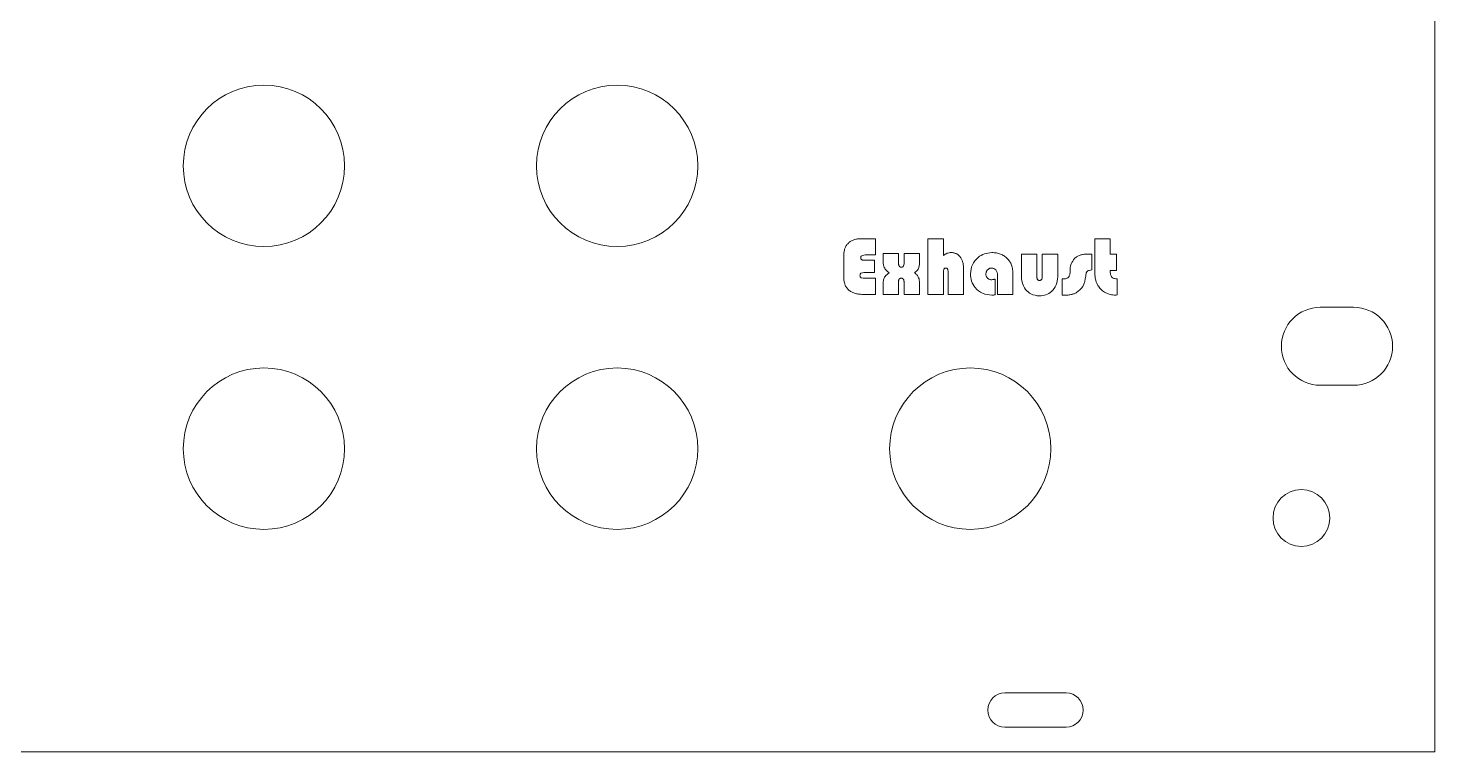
# Model space of a CAD drawing. Header units: millimetres. Extents: x 105 to 587, y 116 to 246.
# Drawn here: x 460.7 to 587.2, y 116.4 to 181.4 of the extents above; entities that cross this region are included whole.
import ezdxf

# ---------------------------------------------------------------- set-up
doc = ezdxf.new("R2010")
doc.units = ezdxf.units.MM

msp = doc.modelspace()

# ---------------------------------------------------------------- linework, layer by layer
at = {"color": 7, "linetype": 'Continuous', "lineweight": 15}
for p, q in [((587.18, 116.43), (587.18, 246.43)), ((535.64, 162.52), (536.89, 162.52)), ((536.89, 162.52), (536.89, 161.06)), ((541.61, 162.52), (543, 162.52)), ((541.61, 157.52), (541.61, 162.52)), ((543, 162.52), (543, 161.02)), ((556.61, 162.52), (558, 162.52)), ((556.61, 159.52), (556.61, 162.52)), ((558, 162.52), (558, 161.13)), ((534.04, 159.08), (534.04, 160.99)), ((536.89, 161.06), (535.98, 161.06)), ((537.58, 161.2), (538.97, 161.2)), ((537.58, 160.45), (537.58, 161.2)), ((538.97, 161.2), (538.97, 160.27)), ((539.46, 161.2), (540.85, 161.2)), ((539.46, 160.27), (539.46, 161.2)), ((540.85, 161.2), (540.85, 160.39)), ((550.01, 161.13), (551.4, 161.13)), ((550.01, 159.2), (550.01, 161.13)), ((551.4, 161.13), (551.4, 159.06)), ((551.89, 161.13), (553.28, 161.13)), ((551.89, 159.06), (551.89, 161.13)), ((553.28, 161.13), (553.28, 159.09)), ((555.92, 161.13), (556.33, 161.13)), ((556.33, 161.13), (556.33, 159.71)), ((558, 161.13), (558.56, 161.13)), ((558.56, 161.13), (558.56, 159.67)), ((536.82, 159.47), (535.86, 159.47)), ((536.01, 160.58), (536.82, 160.58)), ((536.82, 160.58), (536.82, 159.47)), ((543, 159.52), (543, 157.52)), ((543.42, 157.52), (543.42, 159.47)), ((544.81, 159.85), (544.81, 157.52)), ((558.56, 159.67), (558, 159.67)), ((535.92, 158.98), (536.89, 158.98)), ((536.89, 158.98), (536.89, 157.52)), ((537.58, 157.52), (537.58, 158.5)), ((538.97, 158.68), (538.97, 157.52)), ((539.46, 157.52), (539.46, 158.63)), ((540.85, 158.55), (540.85, 157.52)), ((547.65, 158.9), (547.65, 157.47)), ((547.86, 157.52), (547.86, 159.23)), ((549.25, 159.33), (549.25, 157.52)), ((553.69, 158.91), (553.76, 158.91)), ((553.69, 157.45), (553.69, 158.91)), ((558.63, 158.91), (558.63, 157.47)), ((536.89, 157.52), (535.76, 157.52)), ((538.97, 157.52), (537.58, 157.52)), ((540.85, 157.52), (539.46, 157.52)), ((543, 157.52), (541.61, 157.52)), ((544.81, 157.52), (543.42, 157.52)), ((549.25, 157.52), (547.86, 157.52)), ((553.89, 157.45), (553.69, 157.45)), ((579.88, 156.36), (576.88, 156.36)), ((576.88, 149.36), (579.88, 149.36)), ((554.03, 121.72), (548.53, 121.72)), ((548.53, 118.65), (554.03, 118.65)), ((104.58, 116.43), (587.18, 116.43))]:
    msp.add_line(p, q, dxfattribs=at)
for centre, radius in [((481.92, 169.06), 7.25), ((513.67, 169.06), 7.25), ((481.92, 143.66), 7.25), ((513.67, 143.66), 7.25), ((545.42, 143.66), 7.25), ((575.18, 137.43), 2.55)]:
    msp.add_circle(centre, radius, dxfattribs=at)
for centre, radius, start, end in [((576.88, 152.86), 3.5, 90, 270), ((579.88, 152.86), 3.5, 270, 90), ((548.53, 120.18), 1.54, 90, 270), ((554.03, 120.18), 1.54, 270, 90)]:
    msp.add_arc(centre, radius, start, end, dxfattribs=at)
for points, knots in [([(534.04, 160.99), (534.04, 161.05), (534.05, 161.17), (534.07, 161.33), (534.1, 161.49), (534.14, 161.64), (534.2, 161.77), (534.27, 161.9), (534.36, 162.02), (534.46, 162.12), (534.57, 162.22), (534.69, 162.3), (534.82, 162.37), (534.96, 162.42), (535.12, 162.47), (535.28, 162.5), (535.45, 162.52), (535.57, 162.52), (535.64, 162.52)], [0, 0, 0, 0, 0.070532, 0.137149, 0.200755, 0.261892, 0.320772, 0.378699, 0.435608, 0.492827, 0.550189, 0.608118, 0.667309, 0.727854, 0.791231, 0.857296, 0.926443, 1, 1, 1, 1]), ([(535.98, 161.06), (535.89, 161.06), (535.75, 161.06), (535.62, 160.97), (535.57, 160.89), (535.57, 160.85), (535.57, 160.82)], [0, 0, 0, 0, 0.500084, 0.749261, 0.874392, 1, 1, 1, 1]), ([(535.57, 160.82), (535.57, 160.8), (535.57, 160.75), (535.6, 160.68), (535.65, 160.63), (535.79, 160.58), (535.91, 160.58), (536.01, 160.58)], [0, 0, 0, 0, 0.125241, 0.250156, 0.375082, 0.500234, 1, 1, 1, 1]), ([(543, 161.02), (543.06, 161.06), (543.16, 161.13), (543.34, 161.21), (543.51, 161.26), (543.63, 161.27), (543.68, 161.27)], [0.0000134, 0.0000134, 0.0000134, 0.0000134, 0.2742197, 0.5279345, 0.7684649, 1, 1, 1, 1]), ([(543.68, 161.27), (543.72, 161.27), (543.81, 161.27), (543.93, 161.25), (544.04, 161.22), (544.15, 161.18), (544.25, 161.12), (544.34, 161.06), (544.43, 160.98), (544.5, 160.89), (544.58, 160.79), (544.64, 160.68), (544.69, 160.56), (544.73, 160.44), (544.77, 160.3), (544.79, 160.16), (544.8, 160.01), (544.81, 159.91), (544.81, 159.85)], [0, 0, 0, 0, 0.061893, 0.121123, 0.177998, 0.234006, 0.289332, 0.345081, 0.401678, 0.460576, 0.520908, 0.582242, 0.64473, 0.709941, 0.777531, 0.847786, 0.922175, 1, 1, 1, 1]), ([(545.43, 159.36), (545.46, 159.64), (545.53, 160.21), (546.05, 160.83), (546.67, 161.21), (547.12, 161.25), (547.34, 161.27)], [0, 0, 0, 0, 0.2796167, 0.5593003, 0.7795729, 1, 1, 1, 1]), ([(547.34, 161.27), (547.41, 161.27), (547.55, 161.27), (547.76, 161.24), (547.95, 161.2), (548.13, 161.14), (548.3, 161.07), (548.46, 160.98), (548.61, 160.87), (548.74, 160.75), (548.86, 160.62), (548.97, 160.47), (549.05, 160.31), (549.13, 160.13), (549.18, 159.95), (549.22, 159.75), (549.25, 159.54), (549.25, 159.4), (549.25, 159.33)], [0, 0, 0, 0, 0.069967, 0.136814, 0.200413, 0.26186, 0.321645, 0.38034, 0.438455, 0.497134, 0.555863, 0.614633, 0.673597, 0.734076, 0.796195, 0.861097, 0.928641, 1, 1, 1, 1]), ([(554.39, 159.52), (554.39, 159.78), (554.39, 160.24), (554.68, 160.59), (554.8, 160.74)], [0, 0, 0, 0, 0.562342, 1, 1, 1, 1]), ([(554.8, 160.74), (554.84, 160.78), (554.9, 160.84), (555.02, 160.92), (555.15, 160.98), (555.28, 161.04), (555.43, 161.08), (555.58, 161.11), (555.75, 161.13), (555.86, 161.13), (555.92, 161.13)], [0.0000061, 0.0000061, 0.0000061, 0.0000061, 0.1147823, 0.2301487, 0.3470173, 0.4666167, 0.5905984, 0.720945, 0.8567749, 1, 1, 1, 1]), ([(535.86, 159.47), (535.77, 159.46), (535.67, 159.46), (535.56, 159.4), (535.51, 159.33), (535.5, 159.26), (535.5, 159.22)], [0, 0, 0, 0, 0.49964, 0.625093, 0.750316, 1, 1, 1, 1]), ([(538.14, 159.46), (538.05, 159.52), (537.87, 159.65), (537.62, 159.98), (537.6, 160.27), (537.58, 160.45)], [0, 0, 0, 0, 0.281002, 0.56102, 1, 1, 1, 1]), ([(537.58, 158.5), (537.59, 158.61), (537.6, 158.83), (537.76, 159.2), (538, 159.36), (538.14, 159.46)], [0, 0, 0, 0, 0.280824, 0.560412, 1, 1, 1, 1]), ([(538.97, 160.27), (538.97, 160.25), (538.97, 160.21), (538.99, 160.14), (539.01, 160.09), (539.04, 160.04), (539.08, 160), (539.12, 159.97), (539.17, 159.95), (539.2, 159.95), (539.22, 159.95)], [0, 0, 0, 0, 0.1505165, 0.2868967, 0.4187476, 0.5450975, 0.6650614, 0.7766085, 0.885493, 0.9999752, 0.9999752, 0.9999752, 0.9999752]), ([(539.22, 159.95), (539.24, 159.95), (539.3, 159.96), (539.38, 160), (539.45, 160.11), (539.46, 160.2), (539.46, 160.27)], [0, 0, 0, 0, 0.187269, 0.373616, 0.560779, 1, 1, 1, 1]), ([(540.85, 160.39), (540.84, 160.18), (540.82, 159.8), (540.52, 159.56), (540.39, 159.46)], [0, 0, 0, 0, 0.559992, 1, 1, 1, 1]), ([(540.39, 159.46), (540.47, 159.4), (540.63, 159.28), (540.83, 158.97), (540.84, 158.71), (540.85, 158.55)], [0, 0, 0, 0, 0.280627, 0.560285, 1, 1, 1, 1]), ([(543.2, 159.88), (543.19, 159.88), (543.15, 159.88), (543.09, 159.85), (543.06, 159.8), (543.01, 159.7), (543, 159.6), (543, 159.52)], [0, 0, 0, 0, 0.124998, 0.250422, 0.37531, 0.500735, 1, 1, 1, 1]), ([(543.42, 159.47), (543.42, 159.56), (543.42, 159.67), (543.38, 159.8), (543.34, 159.85), (543.27, 159.88), (543.23, 159.88), (543.2, 159.88)], [0, 0, 0, 0, 0.50017, 0.625344, 0.750131, 0.874758, 1, 1, 1, 1]), ([(547.35, 157.45), (547.06, 157.48), (546.5, 157.54), (545.86, 158.05), (545.48, 158.69), (545.45, 159.14), (545.43, 159.36)], [0, 0, 0, 0, 0.2797783, 0.559253, 0.7794786, 1, 1, 1, 1]), ([(547.35, 159.88), (547.31, 159.88), (547.24, 159.88), (547.14, 159.85), (547.05, 159.8), (546.97, 159.73), (546.91, 159.65), (546.86, 159.56), (546.83, 159.46), (546.82, 159.39), (546.82, 159.36)], [0, 0, 0, 0, 0.125588, 0.24799, 0.371091, 0.5, 0.628909, 0.75201, 0.874412, 1, 1, 1, 1]), ([(546.82, 159.36), (546.82, 159.32), (546.82, 159.25), (546.85, 159.15), (546.9, 159.06), (546.96, 158.98), (547.04, 158.92), (547.12, 158.87), (547.22, 158.84), (547.29, 158.84), (547.32, 158.84)], [0, 0, 0, 0, 0.133832, 0.259694, 0.380822, 0.50456, 0.627916, 0.747846, 0.870197, 1, 1, 1, 1]), ([(547.86, 159.23), (547.86, 159.31), (547.85, 159.49), (547.74, 159.71), (547.55, 159.86), (547.42, 159.88), (547.35, 159.88)], [0, 0, 0, 0, 0.2807552, 0.5605384, 0.7801412, 1, 1, 1, 1]), ([(553.76, 158.91), (553.81, 158.91), (553.9, 158.91), (554.03, 158.94), (554.14, 158.98), (554.23, 159.04), (554.3, 159.13), (554.35, 159.24), (554.38, 159.37), (554.39, 159.47), (554.39, 159.52)], [0, 0, 0, 0, 0.150964, 0.281572, 0.393327, 0.493609, 0.594113, 0.709385, 0.843941, 1, 1, 1, 1]), ([(556.33, 159.71), (556.25, 159.71), (556.09, 159.7), (555.82, 159.53), (555.81, 159.31), (555.8, 159.17)], [0, 0, 0, 0, 0.2823716, 0.558185, 1, 1, 1, 1]), ([(556.93, 158.26), (556.9, 158.3), (556.85, 158.38), (556.79, 158.52), (556.73, 158.66), (556.69, 158.81), (556.65, 158.98), (556.63, 159.15), (556.62, 159.33), (556.61, 159.46), (556.61, 159.52)], [0, 0, 0, 0, 0.109271, 0.22157, 0.337766, 0.458644, 0.584097, 0.716347, 0.854236, 1, 1, 1, 1]), ([(558, 159.67), (558, 159.55), (558.01, 159.38), (558.07, 159.17), (558.16, 159.01), (558.37, 158.92), (558.54, 158.91), (558.63, 158.91)], [0, 0, 0, 0, 0.314414, 0.437996, 0.561238, 0.779509, 1, 1, 1, 1]), ([(535.76, 157.52), (535.69, 157.52), (535.56, 157.52), (535.37, 157.54), (535.19, 157.57), (535.02, 157.62), (534.87, 157.67), (534.73, 157.74), (534.6, 157.82), (534.48, 157.92), (534.38, 158.02), (534.29, 158.14), (534.21, 158.27), (534.15, 158.41), (534.1, 158.56), (534.07, 158.72), (534.05, 158.9), (534.04, 159.02), (534.04, 159.08)], [0, 0, 0, 0, 0.076447, 0.148673, 0.217088, 0.282052, 0.343786, 0.40331, 0.461093, 0.517485, 0.573259, 0.629212, 0.685365, 0.742924, 0.80255, 0.864752, 0.930533, 1, 1, 1, 1]), ([(535.5, 159.22), (535.5, 159.17), (535.51, 159.1), (535.57, 159.03), (535.71, 158.98), (535.83, 158.98), (535.92, 158.98)], [0, 0, 0, 0, 0.249263, 0.373723, 0.499044, 1, 1, 1, 1]), ([(539.21, 158.98), (539.19, 158.98), (539.16, 158.98), (539.11, 158.96), (539.06, 158.94), (539.03, 158.91), (539, 158.86), (538.99, 158.81), (538.97, 158.75), (538.97, 158.71), (538.97, 158.68)], [0, 0, 0, 0, 0.130178, 0.247093, 0.355463, 0.463141, 0.575324, 0.700076, 0.840078, 1, 1, 1, 1]), ([(539.46, 158.63), (539.46, 158.66), (539.46, 158.71), (539.45, 158.78), (539.43, 158.84), (539.4, 158.89), (539.36, 158.93), (539.32, 158.96), (539.27, 158.98), (539.23, 158.98), (539.21, 158.98)], [0, 0, 0, 0, 0.168556, 0.316147, 0.446022, 0.56155, 0.66798, 0.771943, 0.880528, 1, 1, 1, 1]), ([(547.32, 158.84), (547.35, 158.84), (547.41, 158.84), (547.49, 158.85), (547.58, 158.87), (547.63, 158.89), (547.65, 158.9)], [0, 0, 0, 0, 0.2601237, 0.5091749, 0.7565682, 1, 1, 1, 1]), ([(550.39, 157.96), (550.26, 158.17), (550.03, 158.56), (550.02, 159), (550.01, 159.2)], [0, 0, 0, 0, 0.55829, 1, 1, 1, 1]), ([(551.4, 159.06), (551.4, 159.04), (551.41, 159), (551.42, 158.94), (551.44, 158.89), (551.46, 158.84), (551.5, 158.81), (551.54, 158.79), (551.59, 158.77), (551.63, 158.77), (551.65, 158.77)], [0, 0, 0, 0, 0.1568767, 0.2957982, 0.4208707, 0.531841, 0.6390466, 0.7491229, 0.867915, 0.9999711, 0.9999711, 0.9999711, 0.9999711]), ([(553.28, 159.09), (553.25, 158.84), (553.2, 158.35), (552.77, 157.79), (552.23, 157.43), (551.84, 157.4), (551.64, 157.38)], [0, 0, 0, 0, 0.279816, 0.559545, 0.779731, 1, 1, 1, 1]), ([(551.65, 158.77), (551.68, 158.77), (551.73, 158.78), (551.8, 158.81), (551.88, 158.91), (551.89, 159), (551.89, 159.06)], [0, 0, 0, 0, 0.1873334, 0.3744016, 0.5613193, 1, 1, 1, 1]), ([(555.8, 159.17), (555.75, 158.83), (555.65, 158.23), (555.18, 157.85), (554.98, 157.68)], [0, 0, 0, 0, 0.560517, 1, 1, 1, 1]), ([(558.47, 157.45), (558.39, 157.45), (558.24, 157.46), (558.01, 157.5), (557.8, 157.57), (557.59, 157.66), (557.39, 157.78), (557.22, 157.92), (557.06, 158.08), (556.97, 158.2), (556.93, 158.26)], [0, 0, 0, 0, 0.1273736, 0.252297, 0.3780453, 0.5050018, 0.6317087, 0.7550546, 0.8771801, 1, 1, 1, 1]), ([(547.65, 157.47), (547.6, 157.47), (547.5, 157.45), (547.4, 157.45), (547.35, 157.45)], [0, 0, 0, 0, 0.5260979, 0.9999602, 0.9999602, 0.9999602, 0.9999602]), ([(551.64, 157.38), (551.37, 157.41), (550.88, 157.46), (550.54, 157.8), (550.39, 157.96)], [0, 0, 0, 0, 0.559172, 1, 1, 1, 1]), ([(554.98, 157.68), (554.94, 157.66), (554.88, 157.62), (554.76, 157.58), (554.64, 157.54), (554.51, 157.51), (554.37, 157.48), (554.22, 157.46), (554.05, 157.45), (553.94, 157.45), (553.89, 157.45)], [0, 0, 0, 0, 0.1011745, 0.2082345, 0.3205476, 0.4405333, 0.5685462, 0.7041699, 0.8479014, 0.9999882, 0.9999882, 0.9999882, 0.9999882]), ([(558.63, 157.47), (558.6, 157.47), (558.54, 157.46), (558.49, 157.45), (558.47, 157.45)], [0, 0, 0, 0, 0.559981, 1, 1, 1, 1])]:
    msp.add_open_spline(points, degree=3, knots=knots, dxfattribs=at)

doc.saveas('drawing.dxf')
